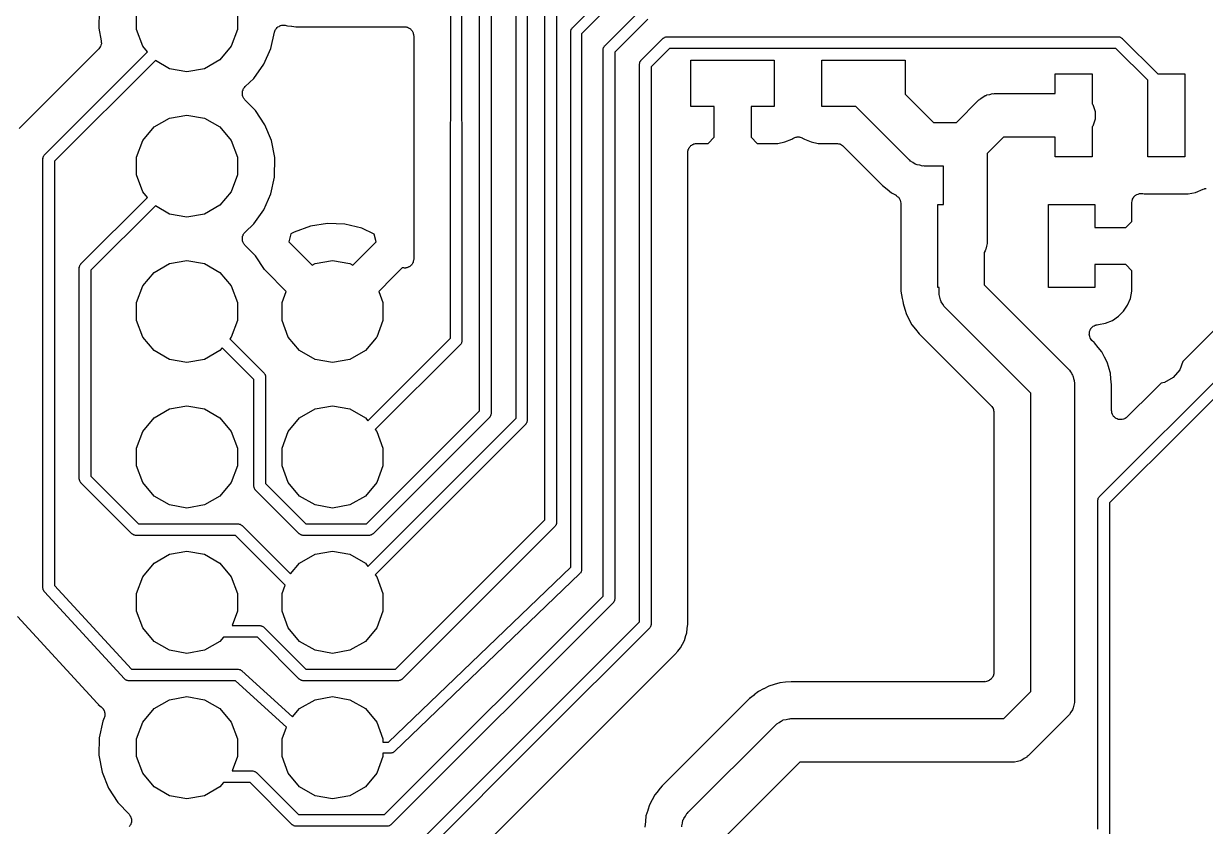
# Model space of a CAD drawing. Extents: x 164 to 228.7, y -128.7 to -69.
# Drawn here: x 179.75 to 196, y -102.08 to -91.04 of the extents above; entities that cross this region are included whole.
import ezdxf

# ---------------------------------------------------------------- set-up
doc = ezdxf.new("R2010")
doc.units = 0
doc.header["$MEASUREMENT"] = 0
doc.layers.add('BLACK', color=7, linetype='CONTINUOUS')

msp = doc.modelspace()

# ---------------------------------------------------------------- linework, layer by layer
at = {"layer": 'Black'}
for p, q in [((187.297, -91.097), (188.147, -90.247)), ((188.231, -90.375), (187.425, -91.1811)), ((185.625, -92.3723), (185.625, -90.58)), ((185.775, -90.5381), (185.775, -92.3723)), ((186.02, -96.3669), (186.02, -90.7)), ((186.18, -90.7331), (186.18, -96.4)), ((186.525, -96.4689), (186.525, -90.7)), ((186.675, -90.7311), (186.675, -96.5)), ((180.794, -90.8647), (180.79, -91.1016)), ((181.308, -91.122), (181.308, -90.878)), ((182.692, -90.878), (182.692, -91.122)), ((186.92, -97.8669), (186.92, -90.9)), ((187.08, -90.9331), (187.08, -97.9)), ((187.743, -91.3434), (188.243, -90.8434)), ((180.79, -91.1016), (180.822, -91.2756)), ((181.391, -91.3513), (181.308, -91.122)), ((182.692, -91.122), (182.609, -91.3513)), ((183.209, -91.1431), (183.214, -91.1275)), ((183.214, -91.1275), (183.218, -91.1229)), ((183.218, -91.1229), (183.22, -91.1176)), ((183.22, -91.1176), (183.231, -91.1055)), ((183.231, -91.1055), (183.241, -91.0926)), ((183.241, -91.0926), (183.246, -91.0895)), ((183.246, -91.0895), (183.25, -91.0852)), ((183.25, -91.0852), (183.265, -91.0777)), ((183.265, -91.0777), (183.278, -91.0689)), ((183.278, -91.0689), (183.284, -91.0677)), ((183.284, -91.0677), (183.289, -91.065)), ((183.289, -91.065), (183.305, -91.063)), ((183.305, -91.063), (183.321, -91.0595)), ((183.321, -91.0595), (183.327, -91.0602)), ((183.327, -91.0602), (183.333, -91.0595)), ((183.333, -91.0595), (183.349, -91.0631)), ((183.349, -91.0631), (183.365, -91.0653)), ((183.365, -91.0653), (183.382, -91.0706)), ((183.382, -91.0706), (183.438, -91.0763)), ((183.438, -91.0763), (183.438, -91.0764)), ((183.438, -91.0764), (183.439, -91.0764)), ((183.439, -91.0764), (183.498, -91.083)), ((183.498, -91.083), (183.498, -91.083)), ((183.498, -91.083), (183.498, -91.083)), ((183.498, -91.083), (183.499, -91.083)), ((183.499, -91.083), (183.5, -91.083)), ((183.5, -91.083), (184.99, -91.083)), ((184.99, -91.083), (185.001, -91.0849)), ((185.001, -91.0849), (185.012, -91.0849)), ((185.012, -91.0849), (185.022, -91.0887)), ((185.022, -91.0887), (185.033, -91.0907)), ((185.033, -91.0907), (185.043, -91.0962)), ((185.043, -91.0962), (185.053, -91.1)), ((185.053, -91.1), (185.062, -91.1072)), ((185.062, -91.1072), (185.072, -91.1127)), ((185.072, -91.1127), (185.079, -91.1212)), ((185.079, -91.1212), (185.087, -91.1284)), ((185.087, -91.1284), (185.093, -91.138)), ((187.278, -91.134), (187.28, -91.1243)), ((187.28, -91.1243), (187.281, -91.1215)), ((187.281, -91.1215), (187.282, -91.1183)), ((187.282, -91.1183), (187.288, -91.1103)), ((187.288, -91.1103), (187.293, -91.1018)), ((187.293, -91.1018), (187.295, -91.0997)), ((187.295, -91.0997), (187.297, -91.097)), ((188.333, -90.98), (187.88, -91.4331)), ((180.822, -91.2756), (180.822, -91.2926)), ((183.152, -91.3832), (183.203, -91.1582)), ((183.203, -91.1582), (183.209, -91.1431)), ((185.093, -91.138), (185.1, -91.1465)), ((185.1, -91.1465), (185.104, -91.1569)), ((185.104, -91.1569), (185.109, -91.1666)), ((185.109, -91.1666), (185.111, -91.1775)), ((185.111, -91.1775), (185.115, -91.1879)), ((185.115, -91.1879), (185.115, -91.1991)), ((185.115, -91.1991), (185.117, -91.21)), ((185.117, -91.21), (185.117, -94.2758)), ((187.275, -91.1435), (187.278, -91.134)), ((187.276, -91.1467), (187.275, -91.1435)), ((187.275, -91.15), (187.276, -91.1467)), ((187.275, -98.5181), (187.275, -91.15)), ((187.425, -91.1811), (187.425, -98.55)), ((188.243, -91.5434), (188.543, -91.2434)), ((188.543, -91.2434), (188.546, -91.2414)), ((188.546, -91.2414), (188.549, -91.2387)), ((188.549, -91.2387), (188.558, -91.2335)), ((188.558, -91.2335), (188.566, -91.2275)), ((188.566, -91.2275), (188.57, -91.2266)), ((188.57, -91.2266), (188.573, -91.2248)), ((188.573, -91.2248), (188.583, -91.223)), ((188.583, -91.223), (188.593, -91.2203)), ((188.593, -91.2203), (188.597, -91.2206)), ((188.597, -91.2206), (188.6, -91.22)), ((188.6, -91.22), (194.8, -91.22)), ((194.8, -91.22), (194.803, -91.2206)), ((194.803, -91.2206), (194.807, -91.2203)), ((194.807, -91.2203), (194.817, -91.223)), ((194.817, -91.223), (194.827, -91.2248)), ((194.827, -91.2248), (194.83, -91.2266)), ((194.83, -91.2266), (194.834, -91.2275)), ((194.834, -91.2275), (194.842, -91.2335)), ((194.842, -91.2335), (194.851, -91.2387)), ((194.851, -91.2387), (194.854, -91.2414)), ((194.854, -91.2414), (194.857, -91.2434)), ((194.857, -91.2434), (195.344, -91.7305)), ((180.787, -91.3883), (179.692, -92.4834)), ((180.043, -92.8434), (181.457, -91.4297)), ((180.797, -91.3743), (180.787, -91.3883)), ((180.808, -91.3612), (180.797, -91.3743)), ((180.81, -91.3564), (180.808, -91.3612)), ((180.813, -91.3522), (180.81, -91.3564)), ((180.817, -91.3357), (180.813, -91.3522)), ((180.823, -91.3197), (180.817, -91.3357)), ((180.822, -91.2926), (180.824, -91.3096)), ((180.824, -91.3096), (180.823, -91.3145)), ((180.823, -91.3145), (180.823, -91.3197)), ((181.457, -91.4297), (181.391, -91.3513)), ((182.609, -91.3513), (182.452, -91.5383)), ((183.055, -91.5996), (183.152, -91.3832)), ((187.72, -91.393), (187.723, -91.3829)), ((187.721, -91.3965), (187.72, -91.393)), ((187.72, -91.4), (187.721, -91.3965)), ((187.72, -98.9169), (187.72, -91.4)), ((187.723, -91.3829), (187.725, -91.3726)), ((187.725, -91.3726), (187.727, -91.3696)), ((187.727, -91.3662), (187.733, -91.3576)), ((187.727, -91.3696), (187.727, -91.3662)), ((187.733, -91.3576), (187.739, -91.3486)), ((187.739, -91.3486), (187.741, -91.3463)), ((187.741, -91.3463), (187.743, -91.3434)), ((187.88, -91.4331), (187.88, -98.95)), ((188.633, -91.38), (188.38, -91.6331)), ((194.767, -91.38), (188.633, -91.38)), ((195.206, -91.8191), (194.767, -91.38)), ((181.565, -91.548), (180.18, -92.9331)), ((181.76, -91.6603), (181.565, -91.548)), ((182.452, -91.5383), (182.24, -91.6603)), ((182.919, -91.7932), (183.055, -91.5996)), ((188.22, -91.593), (188.223, -91.5829)), ((188.221, -91.5965), (188.22, -91.593)), ((188.22, -91.6), (188.221, -91.5965)), ((188.22, -99.2669), (188.22, -91.6)), ((188.223, -91.5829), (188.225, -91.5726)), ((188.225, -91.5726), (188.227, -91.5696)), ((188.227, -91.5662), (188.233, -91.5576)), ((188.227, -91.5696), (188.227, -91.5662)), ((188.233, -91.5576), (188.239, -91.5486)), ((188.239, -91.5486), (188.241, -91.5463)), ((188.241, -91.5463), (188.243, -91.5434)), ((188.928, -92.1795), (188.928, -91.5445)), ((188.928, -91.5445), (190.071, -91.5445)), ((190.071, -91.5445), (190.071, -92.1795)), ((190.728, -92.1795), (190.728, -91.5445)), ((190.728, -91.5445), (191.871, -91.5445)), ((191.871, -91.5445), (191.871, -92.0092)), ((182, -91.7027), (181.76, -91.6603)), ((182.24, -91.6603), (182, -91.7027)), ((188.38, -91.6331), (188.38, -99.3)), ((193.936, -92.002), (193.936, -91.7305)), ((193.936, -91.7305), (194.444, -91.7305)), ((194.444, -91.7305), (194.444, -92.1451)), ((195.344, -91.7305), (195.714, -91.7305)), ((195.714, -91.7305), (195.714, -92.8735)), ((182.773, -91.9422), (182.779, -91.9344)), ((182.779, -91.9344), (182.783, -91.9255)), ((182.783, -91.9255), (182.792, -91.9167)), ((182.792, -91.9167), (182.8, -91.9067)), ((182.8, -91.9067), (182.919, -91.7932)), ((195.206, -92.8735), (195.206, -91.8191)), ((182.761, -91.9846), (182.764, -91.9752)), ((182.762, -91.997), (182.761, -91.9846)), ((182.761, -92.0093), (182.762, -91.997)), ((182.763, -92.0188), (182.761, -92.0093)), ((182.764, -92.0286), (182.763, -92.0188)), ((182.764, -91.9752), (182.765, -91.9654)), ((182.769, -92.04), (182.764, -92.0286)), ((182.765, -91.9654), (182.77, -91.9542)), ((182.772, -92.052), (182.769, -92.04)), ((182.77, -91.9542), (182.773, -91.9422)), ((182.777, -92.06), (182.772, -92.052)), ((182.781, -92.069), (182.777, -92.06)), ((182.79, -92.078), (182.781, -92.069)), ((182.797, -92.0882), (182.79, -92.078)), ((182.941, -92.2328), (182.797, -92.0882)), ((191.871, -92.0092), (192.262, -92.4)), ((192.576, -92.4), (192.886, -92.0899)), ((192.886, -92.0899), (192.897, -92.0823)), ((192.897, -92.0823), (192.905, -92.0722)), ((192.905, -92.0722), (192.939, -92.0526)), ((192.939, -92.0526), (192.971, -92.0301)), ((192.971, -92.0301), (192.984, -92.0267)), ((192.984, -92.0267), (192.995, -92.0201)), ((192.995, -92.0201), (193.034, -92.0133)), ((193.034, -92.0133), (193.072, -92.0031)), ((193.072, -92.0031), (193.085, -92.0043)), ((193.085, -92.0043), (193.098, -92.002)), ((193.098, -92.002), (193.936, -92.002)), ((183.072, -92.4301), (182.941, -92.2328)), ((189.246, -92.1795), (188.928, -92.1795)), ((189.246, -92.6031), (189.246, -92.1795)), ((190.071, -92.1795), (189.754, -92.1795)), ((189.754, -92.1795), (189.754, -92.6031)), ((191.193, -92.1795), (190.728, -92.1795)), ((191.926, -92.9121), (191.193, -92.1795)), ((194.444, -92.1451), (194.45, -92.152)), ((194.45, -92.152), (194.485, -92.2499)), ((194.485, -92.2499), (194.485, -92.3541)), ((181.548, -92.4617), (181.76, -92.3397)), ((181.76, -92.3397), (182, -92.2973)), ((182, -92.2973), (182.24, -92.3397)), ((182.24, -92.3397), (182.452, -92.4617)), ((185.62, -92.4), (185.625, -92.3726)), ((185.62, -95.3669), (185.62, -92.4)), ((185.625, -92.3726), (185.625, -92.3723)), ((185.775, -92.3723), (185.775, -92.3726)), ((185.775, -92.3726), (185.78, -92.4)), ((185.78, -92.4), (185.78, -95.4)), ((192.262, -92.4), (192.576, -92.4)), ((194.485, -92.3541), (194.45, -92.452)), ((181.391, -92.6487), (181.548, -92.4617)), ((182.452, -92.4617), (182.609, -92.6487)), ((183.162, -92.6492), (183.072, -92.4301)), ((194.45, -92.452), (194.444, -92.4589)), ((194.444, -92.4589), (194.444, -92.8735)), ((181.308, -92.878), (181.391, -92.6487)), ((182.609, -92.6487), (182.692, -92.878)), ((183.208, -92.8807), (183.162, -92.6492)), ((188.896, -92.7614), (188.9, -92.751)), ((188.9, -92.751), (188.907, -92.7425)), ((188.907, -92.7425), (188.913, -92.7329)), ((188.913, -92.7329), (188.921, -92.7257)), ((188.921, -92.7257), (188.928, -92.7172)), ((188.928, -92.7172), (188.938, -92.7117)), ((188.938, -92.7117), (188.946, -92.7045)), ((188.946, -92.7045), (188.957, -92.7007)), ((188.957, -92.7007), (188.967, -92.6952)), ((188.967, -92.6952), (188.978, -92.6932)), ((188.978, -92.6932), (188.988, -92.6894)), ((188.988, -92.6894), (188.999, -92.6894)), ((188.999, -92.6894), (189.01, -92.6875)), ((189.01, -92.6875), (189.162, -92.6875)), ((189.162, -92.6875), (189.246, -92.6031)), ((189.754, -92.6031), (189.838, -92.6875)), ((189.838, -92.6875), (190.122, -92.6875)), ((190.122, -92.6875), (190.22, -92.668)), ((190.22, -92.668), (190.312, -92.6297)), ((190.312, -92.6297), (190.329, -92.6181)), ((190.329, -92.6181), (190.337, -92.6147)), ((190.337, -92.6147), (190.344, -92.6098)), ((190.344, -92.6098), (190.357, -92.6059)), ((190.357, -92.6059), (190.37, -92.6003)), ((190.37, -92.6003), (190.378, -92.5998)), ((190.378, -92.5998), (190.386, -92.5975)), ((190.386, -92.5975), (190.4, -92.5984)), ((190.4, -92.5984), (190.414, -92.5975)), ((190.414, -92.5975), (190.422, -92.5998)), ((190.422, -92.5998), (190.43, -92.6004)), ((190.43, -92.6004), (190.443, -92.6059)), ((190.443, -92.6059), (190.456, -92.6098)), ((190.456, -92.6098), (190.463, -92.6147)), ((190.463, -92.6147), (190.471, -92.6181)), ((190.471, -92.6181), (190.488, -92.6297)), ((190.488, -92.6297), (190.58, -92.668)), ((190.58, -92.668), (190.678, -92.6875)), ((190.678, -92.6875), (190.93, -92.6875)), ((190.93, -92.6875), (190.936, -92.6885)), ((190.936, -92.6885), (190.941, -92.688)), ((190.941, -92.688), (190.957, -92.6923)), ((190.957, -92.6923), (190.974, -92.6952)), ((190.974, -92.6952), (190.978, -92.698)), ((190.978, -92.698), (190.984, -92.6994)), ((190.984, -92.6994), (190.997, -92.7089)), ((190.997, -92.7089), (191.012, -92.7172)), ((191.012, -92.7172), (191.015, -92.7215)), ((191.015, -92.7215), (191.02, -92.7247)), ((191.02, -92.7247), (191.562, -93.2669)), ((193.222, -92.602), (193, -92.8243)), ((193.936, -92.602), (193.222, -92.602)), ((193.936, -92.8735), (193.936, -92.602)), ((180.02, -92.893), (180.023, -92.8829)), ((180.021, -92.8965), (180.02, -92.893)), ((180.02, -92.9), (180.021, -92.8965)), ((180.02, -98.8), (180.02, -92.9)), ((180.023, -92.8829), (180.025, -92.8726)), ((180.025, -92.8726), (180.027, -92.8696)), ((180.027, -92.8662), (180.033, -92.8576)), ((180.027, -92.8696), (180.027, -92.8662)), ((180.033, -92.8576), (180.039, -92.8486)), ((180.039, -92.8486), (180.041, -92.8463)), ((180.041, -92.8463), (180.043, -92.8434)), ((181.308, -93.122), (181.308, -92.878)), ((182.692, -92.878), (182.692, -93.122)), ((183.204, -93.153), (183.208, -92.8807)), ((188.883, -92.8145), (188.885, -92.8036)), ((188.883, -99.2995), (188.883, -92.8145)), ((188.885, -92.7924), (188.889, -92.782)), ((188.885, -92.8036), (188.885, -92.7924)), ((188.889, -92.782), (188.891, -92.7711)), ((188.891, -92.7711), (188.896, -92.7614)), ((191.937, -92.9197), (191.926, -92.9121)), ((193, -92.8243), (193, -94.038)), ((194.444, -92.8735), (193.936, -92.8735)), ((195.714, -92.8735), (195.206, -92.8735)), ((180.18, -92.9331), (180.18, -98.7689)), ((191.945, -92.9298), (191.937, -92.9197)), ((191.979, -92.9494), (191.945, -92.9298)), ((192.011, -92.9719), (191.979, -92.9494)), ((192.024, -92.9753), (192.011, -92.9719)), ((192.035, -92.9819), (192.024, -92.9753)), ((192.074, -92.9887), (192.035, -92.9819)), ((192.112, -92.9989), (192.074, -92.9887)), ((192.125, -92.9977), (192.112, -92.9989)), ((192.138, -93), (192.125, -92.9977)), ((192.4, -93), (192.138, -93)), ((192.4, -93.5285), (192.4, -93)), ((181.391, -93.3513), (181.308, -93.122)), ((182.692, -93.122), (182.609, -93.3513)), ((183.152, -93.3832), (183.204, -93.153)), ((181.457, -93.4297), (181.391, -93.3513)), ((182.609, -93.3513), (182.452, -93.5383)), ((183.055, -93.5996), (183.152, -93.3832)), ((191.562, -93.2669), (191.624, -93.3178)), ((191.624, -93.3178), (191.625, -93.3183)), ((191.625, -93.3183), (191.625, -93.3187)), ((191.625, -93.3187), (191.685, -93.3689)), ((191.685, -93.3689), (191.746, -93.4013)), ((191.746, -93.4013), (191.747, -93.4026)), ((191.747, -93.4026), (191.749, -93.4033)), ((195.035, -93.4061), (195.051, -93.3928)), ((195.051, -93.3928), (195.052, -93.3923)), ((195.052, -93.3923), (195.053, -93.3914)), ((195.053, -93.3914), (195.073, -93.3847)), ((195.073, -93.3847), (195.092, -93.3777)), ((195.092, -93.3777), (195.094, -93.3777)), ((195.094, -93.3777), (195.095, -93.3772)), ((195.095, -93.3772), (195.116, -93.3777)), ((195.116, -93.3777), (195.137, -93.3777)), ((195.137, -93.3777), (195.138, -93.3781)), ((195.138, -93.3781), (195.139, -93.3782)), ((195.139, -93.3782), (195.156, -93.3815)), ((195.156, -93.3815), (195.764, -93.3815)), ((195.764, -93.3815), (195.862, -93.362)), ((195.862, -93.362), (195.966, -93.3189)), ((195.966, -93.3189), (195.97, -93.3181)), ((195.97, -93.3181), (195.986, -93.3103)), ((195.986, -93.3103), (195.988, -93.3101)), ((195.988, -93.3101), (195.99, -93.3092)), ((195.99, -93.3092), (196.01, -93.3079)), ((180.543, -94.3434), (181.457, -93.4297)), ((181.565, -93.548), (180.68, -94.4331)), ((181.76, -93.6603), (181.565, -93.548)), ((182.452, -93.5383), (182.24, -93.6603)), ((191.749, -93.4033), (191.764, -93.4162)), ((191.764, -93.4162), (191.78, -93.4286)), ((191.78, -93.4286), (191.781, -93.4303)), ((191.781, -93.4303), (191.783, -93.4316)), ((191.783, -93.4316), (191.793, -93.449)), ((191.793, -93.449), (191.803, -93.4661)), ((191.803, -93.4661), (191.804, -93.468)), ((191.804, -93.468), (191.805, -93.4698)), ((191.805, -93.4698), (191.808, -93.4896)), ((191.808, -93.4896), (191.812, -93.5092)), ((191.812, -93.5092), (191.812, -93.5112)), ((191.812, -93.5112), (191.812, -93.5132)), ((191.812, -93.5132), (191.812, -94.7215)), ((192.32, -94.6715), (192.32, -93.5285)), ((192.32, -93.5285), (192.4, -93.5285)), ((193.844, -94.6715), (193.844, -93.5285)), ((193.844, -93.5285), (194.48, -93.5285)), ((194.48, -93.5285), (194.48, -93.846)), ((194.987, -93.5027), (194.988, -93.5014)), ((194.987, -93.7616), (194.987, -93.5027)), ((194.988, -93.5), (194.992, -93.4797)), ((194.988, -93.5014), (194.988, -93.5)), ((194.992, -93.4797), (194.995, -93.4593)), ((194.995, -93.4593), (194.996, -93.4581)), ((194.996, -93.4567), (195.007, -93.439)), ((194.996, -93.4581), (194.996, -93.4567)), ((195.007, -93.439), (195.017, -93.4211)), ((195.017, -93.4211), (195.018, -93.4202)), ((195.018, -93.4202), (195.019, -93.419)), ((195.019, -93.419), (195.035, -93.4061)), ((182, -93.7027), (181.76, -93.6603)), ((182.24, -93.6603), (182, -93.7027)), ((182.919, -93.7932), (183.055, -93.5996)), ((182.8, -93.9067), (182.919, -93.7932)), ((183.697, -93.8245), (183.471, -93.9073)), ((183.933, -93.788), (183.697, -93.8245)), ((184.17, -93.7982), (183.933, -93.788)), ((184.402, -93.8545), (184.17, -93.7982)), ((184.574, -93.9347), (184.402, -93.8545)), ((194.48, -93.846), (194.903, -93.846)), ((194.903, -93.846), (194.987, -93.7616)), ((182.761, -93.9846), (182.764, -93.9752)), ((182.762, -93.997), (182.761, -93.9846)), ((182.761, -94.0093), (182.762, -93.997)), ((182.763, -94.0188), (182.761, -94.0093)), ((182.764, -94.0286), (182.763, -94.0188)), ((182.764, -93.9752), (182.765, -93.9654)), ((182.769, -94.04), (182.764, -94.0286)), ((182.765, -93.9654), (182.77, -93.9542)), ((182.772, -94.052), (182.769, -94.04)), ((182.77, -93.9542), (182.773, -93.9422)), ((182.777, -94.06), (182.772, -94.052)), ((182.773, -93.9422), (182.779, -93.9344)), ((182.779, -93.9344), (182.783, -93.9255)), ((182.783, -93.9255), (182.792, -93.9167)), ((182.792, -93.9167), (182.8, -93.9067)), ((183.427, -93.9306), (183.399, -94.04)), ((183.399, -94.04), (183.721, -94.3619)), ((183.471, -93.9073), (183.427, -93.9306)), ((184.279, -94.3619), (184.601, -94.04)), ((184.601, -94.04), (184.574, -93.9347)), ((193, -94.038), (192.998, -94.051)), ((192.998, -94.051), (192.999, -94.0641)), ((182.781, -94.069), (182.777, -94.06)), ((182.79, -94.078), (182.781, -94.069)), ((182.797, -94.0882), (182.79, -94.078)), ((182.941, -94.2328), (182.797, -94.0882)), ((192.972, -94.1648), (192.956, -94.1882)), ((192.956, -94.1882), (192.956, -94.6312)), ((192.975, -94.152), (192.972, -94.1648)), ((192.982, -94.1406), (192.975, -94.152)), ((192.989, -94.102), (192.982, -94.1406)), ((192.999, -94.0641), (192.989, -94.102)), ((180.523, -94.3829), (180.525, -94.3726)), ((180.525, -94.3726), (180.527, -94.3696)), ((180.527, -94.3662), (180.533, -94.3576)), ((180.527, -94.3696), (180.527, -94.3662)), ((180.533, -94.3576), (180.539, -94.3486)), ((180.539, -94.3486), (180.541, -94.3463)), ((180.541, -94.3463), (180.543, -94.3434)), ((181.548, -94.4617), (181.76, -94.3397)), ((181.76, -94.3397), (182, -94.2973)), ((182, -94.2973), (182.24, -94.3397)), ((182.24, -94.3397), (182.452, -94.4617)), ((183.066, -94.4221), (182.941, -94.2328)), ((183.721, -94.3619), (183.76, -94.3397)), ((183.76, -94.3397), (184, -94.2973)), ((184, -94.2973), (184.24, -94.3397)), ((184.24, -94.3397), (184.279, -94.3619)), ((185.072, -94.3731), (185.062, -94.3787)), ((185.076, -94.3682), (185.072, -94.3731)), ((185.081, -94.3645), (185.076, -94.3682)), ((185.084, -94.3605), (185.081, -94.3645)), ((185.087, -94.3575), (185.084, -94.3605)), ((185.093, -94.3478), (185.087, -94.3575)), ((185.1, -94.3393), (185.093, -94.3478)), ((185.102, -94.3333), (185.1, -94.3393)), ((185.106, -94.328), (185.102, -94.3333)), ((185.107, -94.3234), (185.106, -94.328)), ((185.109, -94.3193), (185.107, -94.3234)), ((185.111, -94.3083), (185.109, -94.3193)), ((185.115, -94.2979), (185.111, -94.3083)), ((185.117, -94.2853), (185.115, -94.2915)), ((185.115, -94.2915), (185.115, -94.2979)), ((185.117, -94.2758), (185.116, -94.2805)), ((185.116, -94.2805), (185.117, -94.2853)), ((194.903, -94.354), (194.48, -94.354)), ((194.48, -94.354), (194.48, -94.6715)), ((194.987, -94.4384), (194.903, -94.354)), ((180.52, -94.393), (180.523, -94.3829)), ((180.521, -94.3965), (180.52, -94.393)), ((180.52, -94.4), (180.521, -94.3965)), ((180.52, -97.3), (180.52, -94.4)), ((180.68, -94.4331), (180.68, -97.2669)), ((181.391, -94.6487), (181.548, -94.4617)), ((182.452, -94.4617), (182.609, -94.6487)), ((183.075, -94.4312), (183.066, -94.4221)), ((183.082, -94.4416), (183.075, -94.4312)), ((183.364, -94.7235), (183.082, -94.4416)), ((184.831, -94.5277), (184.636, -94.7235)), ((184.96, -94.399), (184.831, -94.5277)), ((184.831, -94.5277), (184.831, -94.5277)), ((184.831, -94.5277), (184.831, -94.5277)), ((184.963, -94.3993), (184.96, -94.399)), ((184.968, -94.4009), (184.963, -94.3993)), ((184.979, -94.4009), (184.968, -94.4009)), ((184.99, -94.4028), (184.979, -94.4009)), ((184.996, -94.4017), (184.99, -94.4028)), ((185.003, -94.4022), (184.996, -94.4017)), ((185.007, -94.4009), (185.003, -94.4022)), ((185.012, -94.4009), (185.007, -94.4009)), ((185.022, -94.3971), (185.012, -94.4009)), ((185.033, -94.3952), (185.022, -94.3971)), ((185.039, -94.392), (185.033, -94.3952)), ((185.045, -94.3902), (185.039, -94.392)), ((185.049, -94.3874), (185.045, -94.3902)), ((185.053, -94.3858), (185.049, -94.3874)), ((185.062, -94.3787), (185.053, -94.3858)), ((194.987, -94.7215), (194.987, -94.4384)), ((196.836, -94.5398), (195.689, -95.686)), ((181.308, -94.878), (181.391, -94.6487)), ((182.609, -94.6487), (182.692, -94.878)), ((192.338, -94.6715), (192.32, -94.6715)), ((192.338, -94.738), (192.338, -94.6715)), ((192.956, -94.6312), (194.112, -95.7879)), ((194.48, -94.6715), (193.844, -94.6715)), ((183.308, -94.878), (183.364, -94.7235)), ((184.636, -94.7235), (184.692, -94.878)), ((191.812, -94.7215), (191.832, -94.8197)), ((191.832, -94.8197), (191.833, -94.8216)), ((191.833, -94.8216), (191.837, -94.8404)), ((191.837, -94.8404), (191.842, -94.8591)), ((191.842, -94.8591), (191.845, -94.8908)), ((192.34, -94.751), (192.338, -94.738)), ((192.339, -94.7641), (192.34, -94.751)), ((192.349, -94.802), (192.339, -94.7641)), ((192.356, -94.8406), (192.349, -94.802)), ((192.363, -94.852), (192.356, -94.8406)), ((192.366, -94.8648), (192.363, -94.852)), ((192.389, -94.8969), (192.366, -94.8648)), ((194.543, -97.5434), (197.343, -94.7434)), ((194.93, -94.9121), (194.968, -94.8197)), ((194.968, -94.8197), (194.987, -94.7215)), ((181.308, -95.122), (181.308, -94.878)), ((182.692, -94.878), (182.692, -95.122)), ((183.308, -95.122), (183.308, -94.878)), ((184.692, -94.878), (184.692, -95.122)), ((191.845, -94.8908), (191.867, -94.9656)), ((191.867, -94.9656), (191.867, -94.9663)), ((191.867, -94.9663), (191.868, -94.9669)), ((191.868, -94.9669), (191.89, -95.0419)), ((192.408, -94.9308), (192.389, -94.8969)), ((192.418, -94.9393), (192.408, -94.9308)), ((192.426, -94.9501), (192.418, -94.9393)), ((193.6, -96.1243), (192.426, -94.9501)), ((194.803, -95.0661), (194.874, -94.9953)), ((194.874, -94.9953), (194.93, -94.9121)), ((197.433, -94.8798), (195.757, -96.5566)), ((181.391, -95.3513), (181.308, -95.122)), ((182.692, -95.122), (182.609, -95.3513)), ((183.391, -95.3513), (183.308, -95.122)), ((184.692, -95.122), (184.609, -95.3513)), ((191.89, -95.0419), (191.926, -95.1109)), ((191.926, -95.1109), (191.926, -95.1115)), ((191.926, -95.1115), (191.927, -95.1121)), ((191.927, -95.1121), (191.963, -95.1815)), ((191.963, -95.1815), (192.012, -95.2421)), ((194.471, -95.1955), (194.485, -95.1872)), ((194.485, -95.1872), (194.491, -95.1862)), ((194.491, -95.1862), (194.496, -95.1838)), ((194.496, -95.1838), (194.512, -95.1824)), ((194.512, -95.1824), (194.529, -95.1795)), ((194.529, -95.1795), (194.53, -95.1795)), ((194.53, -95.1795), (194.628, -95.16)), ((194.628, -95.16), (194.72, -95.1217)), ((194.72, -95.1217), (194.803, -95.0661)), ((181.548, -95.5383), (181.391, -95.3513)), ((182.609, -95.3513), (182.588, -95.3753)), ((183.548, -95.5383), (183.391, -95.3513)), ((184.609, -95.3513), (184.601, -95.3606)), ((192.012, -95.2421), (192.013, -95.2426)), ((192.013, -95.2426), (192.013, -95.2431)), ((192.013, -95.2431), (192.063, -95.3054)), ((192.063, -95.3054), (192.065, -95.3075)), ((192.065, -95.3075), (192.065, -95.3077)), ((192.065, -95.3077), (192.065, -95.3078)), ((192.065, -95.3078), (192.067, -95.3096)), ((192.067, -95.3096), (193.055, -96.2975)), ((194.402, -95.3176), (194.404, -95.301)), ((194.404, -95.323), (194.402, -95.3176)), ((194.404, -95.2844), (194.406, -95.2792)), ((194.404, -95.301), (194.404, -95.2844)), ((194.404, -95.3286), (194.404, -95.323)), ((194.409, -95.3441), (194.404, -95.3286)), ((194.406, -95.2736), (194.413, -95.2586)), ((194.406, -95.2792), (194.406, -95.2736)), ((194.414, -95.3602), (194.409, -95.3441)), ((194.413, -95.2586), (194.419, -95.243)), ((194.419, -95.243), (194.422, -95.2387)), ((194.422, -95.2387), (194.425, -95.2337)), ((194.425, -95.2337), (194.436, -95.2219)), ((194.436, -95.2219), (194.447, -95.2092)), ((194.447, -95.2092), (194.452, -95.2064)), ((194.452, -95.2064), (194.456, -95.2025)), ((194.456, -95.2025), (194.471, -95.1955)), ((182.485, -95.4983), (182.452, -95.5383)), ((182.92, -95.9331), (182.485, -95.4983)), ((182.588, -95.3753), (183.057, -95.8434)), ((184.601, -95.3606), (184.452, -95.5383)), ((184.485, -96.5017), (185.62, -95.3669)), ((185.757, -95.4566), (184.588, -96.6247)), ((185.759, -95.4537), (185.757, -95.4566)), ((185.761, -95.4514), (185.759, -95.4537)), ((185.767, -95.4424), (185.761, -95.4514)), ((185.773, -95.4338), (185.767, -95.4424)), ((185.775, -95.4274), (185.773, -95.4304)), ((185.773, -95.4304), (185.773, -95.4338)), ((185.777, -95.4171), (185.775, -95.4274)), ((185.78, -95.407), (185.777, -95.4171)), ((185.78, -95.4), (185.779, -95.4035)), ((185.779, -95.4035), (185.78, -95.407)), ((194.417, -95.3647), (194.414, -95.3602)), ((194.419, -95.37), (194.417, -95.3647)), ((194.429, -95.3827), (194.419, -95.37)), ((194.439, -95.3963), (194.429, -95.3827)), ((194.471, -95.4283), (194.439, -95.3963)), ((194.473, -95.4302), (194.471, -95.4283)), ((194.473, -95.4303), (194.473, -95.4302)), ((194.473, -95.4305), (194.473, -95.4303)), ((194.475, -95.4326), (194.473, -95.4305)), ((194.525, -95.4949), (194.475, -95.4326)), ((194.525, -95.4953), (194.525, -95.4949)), ((194.526, -95.4959), (194.525, -95.4953)), ((194.575, -95.5565), (194.526, -95.4959)), ((181.76, -95.6603), (181.548, -95.5383)), ((182, -95.7027), (181.76, -95.6603)), ((182.24, -95.6603), (182, -95.7027)), ((182.452, -95.5383), (182.24, -95.6603)), ((183.76, -95.6603), (183.548, -95.5383)), ((184, -95.7027), (183.76, -95.6603)), ((184.24, -95.6603), (184, -95.7027)), ((184.452, -95.5383), (184.24, -95.6603)), ((194.611, -95.6259), (194.575, -95.5565)), ((194.612, -95.6264), (194.611, -95.6259)), ((194.612, -95.6271), (194.612, -95.6264)), ((194.648, -95.6961), (194.612, -95.6271)), ((194.112, -95.7879), (194.12, -95.7987)), ((194.12, -95.7987), (194.13, -95.8072)), ((194.13, -95.8072), (194.143, -95.8299)), ((194.143, -95.8299), (194.16, -95.85)), ((194.67, -95.7712), (194.648, -95.6961)), ((194.671, -95.7718), (194.67, -95.7712)), ((194.671, -95.7724), (194.671, -95.7718)), ((194.693, -95.8472), (194.671, -95.7724)), ((195.648, -95.8008), (195.558, -95.9076)), ((195.689, -95.686), (195.648, -95.8008)), ((182.92, -97.4), (182.92, -95.9331)), ((183.057, -95.8434), (183.059, -95.8463)), ((183.059, -95.8463), (183.061, -95.8486)), ((183.061, -95.8486), (183.067, -95.8576)), ((183.067, -95.8576), (183.073, -95.8662)), ((183.073, -95.8662), (183.073, -95.8696)), ((183.073, -95.8696), (183.075, -95.8726)), ((183.075, -95.8726), (183.077, -95.8829)), ((183.077, -95.8829), (183.08, -95.893)), ((183.08, -95.893), (183.079, -95.8965)), ((183.079, -95.8965), (183.08, -95.9)), ((183.08, -95.9), (183.08, -97.3669)), ((194.16, -95.85), (194.164, -95.8624)), ((194.164, -95.8624), (194.172, -95.8732)), ((194.172, -95.8732), (194.175, -95.886)), ((194.175, -95.886), (194.182, -95.8974)), ((194.182, -95.8974), (194.186, -95.9232)), ((194.186, -95.9232), (194.195, -95.9479)), ((194.195, -95.9479), (194.195, -95.9611)), ((194.195, -95.9611), (194.199, -95.9739)), ((194.199, -95.9739), (194.198, -95.987)), ((194.198, -95.987), (194.2, -96)), ((194.2, -96), (194.2, -100.35)), ((194.7, -95.9251), (194.693, -95.8472)), ((194.7, -95.9258), (194.7, -95.9251)), ((194.7, -95.9265), (194.7, -95.9258)), ((194.708, -96.0062), (194.7, -95.9265)), ((195.39, -95.9857), (195.288, -96.0878)), ((195.437, -95.9773), (195.39, -95.9857)), ((195.558, -95.9076), (195.437, -95.9773)), ((193.6, -100.226), (193.6, -96.1243)), ((194.708, -96.3609), (194.708, -96.0062)), ((195.288, -96.0878), (194.925, -96.4507)), ((195.288, -96.0878), (195.288, -96.0878)), ((195.288, -96.0878), (195.288, -96.0878)), ((181.76, -96.3397), (182, -96.2973)), ((182, -96.2973), (182.24, -96.3397)), ((183.76, -96.3397), (184, -96.2973)), ((184, -96.2973), (184.24, -96.3397)), ((193.055, -96.2975), (193.058, -96.3021)), ((193.058, -96.3021), (193.062, -96.3057)), ((193.062, -96.3057), (193.071, -96.32)), ((193.071, -96.32), (193.08, -96.3336)), ((181.391, -96.6487), (181.548, -96.4617)), ((181.548, -96.4617), (181.76, -96.3397)), ((182.24, -96.3397), (182.452, -96.4617)), ((182.452, -96.4617), (182.609, -96.6487)), ((183.391, -96.6487), (183.548, -96.4617)), ((183.548, -96.4617), (183.76, -96.3397)), ((184.24, -96.3397), (184.452, -96.4617)), ((184.452, -96.4617), (184.485, -96.5017)), ((184.467, -97.92), (186.02, -96.3669)), ((184.488, -98.5055), (186.525, -96.4689)), ((186.157, -96.4566), (184.557, -98.0566)), ((186.159, -96.4537), (186.157, -96.4566)), ((186.161, -96.4514), (186.159, -96.4537)), ((186.167, -96.4424), (186.161, -96.4514)), ((186.173, -96.4338), (186.167, -96.4424)), ((186.175, -96.4274), (186.173, -96.4304)), ((186.173, -96.4304), (186.173, -96.4338)), ((186.177, -96.4171), (186.175, -96.4274)), ((186.18, -96.407), (186.177, -96.4171)), ((186.18, -96.4), (186.179, -96.4035)), ((186.179, -96.4035), (186.18, -96.407)), ((193.08, -96.3336), (193.082, -96.339)), ((193.082, -96.339), (193.084, -96.3439)), ((193.084, -96.3439), (193.087, -96.3602)), ((193.087, -96.3602), (193.092, -96.3762)), ((193.092, -96.3762), (193.091, -96.3818)), ((193.091, -96.3818), (193.092, -96.3873)), ((193.092, -96.3873), (193.092, -99.9627)), ((194.711, -96.3773), (194.708, -96.3609)), ((194.712, -96.3938), (194.711, -96.3773)), ((194.715, -96.3988), (194.712, -96.3938)), ((194.716, -96.4043), (194.715, -96.3988)), ((194.724, -96.4187), (194.716, -96.4043)), ((194.731, -96.4338), (194.724, -96.4187)), ((194.735, -96.4377), (194.731, -96.4338)), ((194.738, -96.4425), (194.735, -96.4377)), ((194.75, -96.4532), (194.738, -96.4425)), ((194.762, -96.4649), (194.75, -96.4532)), ((194.767, -96.4673), (194.762, -96.4649)), ((194.772, -96.4709), (194.767, -96.4673)), ((194.787, -96.4766), (194.772, -96.4709)), ((194.802, -96.4836), (194.787, -96.4766)), ((194.808, -96.4841), (194.802, -96.4836)), ((194.813, -96.486), (194.808, -96.4841)), ((194.83, -96.486), (194.813, -96.486)), ((194.846, -96.4874), (194.83, -96.486)), ((194.851, -96.486), (194.846, -96.4874)), ((194.857, -96.486), (194.851, -96.486)), ((194.873, -96.4803), (194.857, -96.486)), ((194.889, -96.476), (194.873, -96.4803)), ((194.893, -96.4728), (194.889, -96.476)), ((194.898, -96.4709), (194.893, -96.4728)), ((194.911, -96.4602), (194.898, -96.4709)), ((194.925, -96.4507), (194.911, -96.4602)), ((181.308, -96.878), (181.391, -96.6487)), ((182.609, -96.6487), (182.692, -96.878)), ((183.308, -96.878), (183.391, -96.6487)), ((186.653, -96.553), (184.585, -98.6209)), ((184.588, -96.6247), (184.609, -96.6487)), ((184.609, -96.6487), (184.692, -96.878)), ((186.655, -96.5503), (186.653, -96.553)), ((186.657, -96.5482), (186.655, -96.5503)), ((186.662, -96.5397), (186.657, -96.5482)), ((186.668, -96.5317), (186.662, -96.5397)), ((186.669, -96.5285), (186.668, -96.5317)), ((186.67, -96.5257), (186.669, -96.5285)), ((186.672, -96.516), (186.67, -96.5257)), ((186.675, -96.5065), (186.672, -96.516)), ((186.675, -96.5), (186.674, -96.5033)), ((186.674, -96.5033), (186.675, -96.5065)), ((195.757, -96.5566), (194.68, -97.6331)), ((195.757, -96.5566), (195.757, -96.5566)), ((195.757, -96.5566), (195.757, -96.5566)), ((181.308, -97.122), (181.308, -96.878)), ((182.692, -96.878), (182.692, -97.122)), ((183.308, -97.122), (183.308, -96.878)), ((184.692, -96.878), (184.692, -97.122)), ((181.391, -97.3513), (181.308, -97.122)), ((182.692, -97.122), (182.609, -97.3513)), ((183.391, -97.3513), (183.308, -97.122)), ((184.692, -97.122), (184.609, -97.3513)), ((180.521, -97.3035), (180.52, -97.3)), ((180.68, -97.2669), (181.333, -97.92)), ((180.52, -97.307), (180.521, -97.3035)), ((180.523, -97.3171), (180.52, -97.307)), ((180.525, -97.3274), (180.523, -97.3171)), ((180.527, -97.3304), (180.525, -97.3274)), ((180.527, -97.3338), (180.527, -97.3304)), ((180.533, -97.3424), (180.527, -97.3338)), ((180.539, -97.3514), (180.533, -97.3424)), ((180.541, -97.3537), (180.539, -97.3514)), ((180.543, -97.3566), (180.541, -97.3537)), ((181.243, -98.0566), (180.543, -97.3566)), ((181.548, -97.5383), (181.391, -97.3513)), ((182.609, -97.3513), (182.452, -97.5383)), ((182.921, -97.4035), (182.92, -97.4)), ((182.92, -97.407), (182.921, -97.4035)), ((182.923, -97.4171), (182.92, -97.407)), ((182.925, -97.4274), (182.923, -97.4171)), ((182.927, -97.4304), (182.925, -97.4274)), ((182.927, -97.4338), (182.927, -97.4304)), ((182.933, -97.4424), (182.927, -97.4338)), ((182.939, -97.4514), (182.933, -97.4424)), ((182.941, -97.4537), (182.939, -97.4514)), ((182.943, -97.4566), (182.941, -97.4537)), ((183.543, -98.0566), (182.943, -97.4566)), ((183.08, -97.3669), (183.633, -97.92)), ((183.548, -97.5383), (183.391, -97.3513)), ((184.609, -97.3513), (184.452, -97.5383)), ((181.76, -97.6603), (181.548, -97.5383)), ((182.452, -97.5383), (182.24, -97.6603)), ((183.76, -97.6603), (183.548, -97.5383)), ((184.452, -97.5383), (184.24, -97.6603)), ((194.52, -97.593), (194.523, -97.5829)), ((194.521, -97.5965), (194.52, -97.593)), ((194.52, -97.6), (194.521, -97.5965)), ((194.52, -102.12), (194.52, -97.6)), ((194.523, -97.5829), (194.525, -97.5726)), ((194.525, -97.5726), (194.527, -97.5696)), ((194.527, -97.5662), (194.533, -97.5576)), ((194.527, -97.5696), (194.527, -97.5662)), ((194.533, -97.5576), (194.539, -97.5486)), ((194.539, -97.5486), (194.541, -97.5463)), ((194.541, -97.5463), (194.543, -97.5434)), ((182, -97.7027), (181.76, -97.6603)), ((182.24, -97.6603), (182, -97.7027)), ((184, -97.7027), (183.76, -97.6603)), ((184.24, -97.6603), (184, -97.7027)), ((194.68, -97.6331), (194.68, -102.2)), ((181.333, -97.92), (182.7, -97.92)), ((182.7, -97.92), (182.703, -97.9206)), ((182.703, -97.9206), (182.707, -97.9203)), ((182.707, -97.9203), (182.717, -97.923)), ((182.717, -97.923), (182.727, -97.9248)), ((182.727, -97.9248), (182.73, -97.9266)), ((182.73, -97.9266), (182.734, -97.9275)), ((182.734, -97.9275), (182.742, -97.9335)), ((182.742, -97.9335), (182.751, -97.9387)), ((182.751, -97.9387), (182.754, -97.9414)), ((182.754, -97.9414), (182.757, -97.9434)), ((182.757, -97.9434), (183.424, -98.6104)), ((183.633, -97.92), (184.467, -97.92)), ((184.867, -99.92), (186.92, -97.8669)), ((187.067, -97.9424), (187.061, -97.9514)), ((187.073, -97.9338), (187.067, -97.9424)), ((187.075, -97.9274), (187.073, -97.9304)), ((187.073, -97.9304), (187.073, -97.9338)), ((187.077, -97.9171), (187.075, -97.9274)), ((187.08, -97.907), (187.077, -97.9171)), ((187.08, -97.9), (187.079, -97.9035)), ((187.079, -97.9035), (187.08, -97.907)), ((181.246, -98.0586), (181.243, -98.0566)), ((181.249, -98.0613), (181.246, -98.0586)), ((181.258, -98.0665), (181.249, -98.0613)), ((181.266, -98.0725), (181.258, -98.0665)), ((181.27, -98.0734), (181.266, -98.0725)), ((181.273, -98.0752), (181.27, -98.0734)), ((181.283, -98.077), (181.273, -98.0752)), ((181.293, -98.0797), (181.283, -98.077)), ((181.297, -98.0794), (181.293, -98.0797)), ((181.3, -98.08), (181.297, -98.0794)), ((182.667, -98.08), (181.3, -98.08)), ((183.35, -98.763), (182.667, -98.08)), ((183.546, -98.0586), (183.543, -98.0566)), ((183.549, -98.0613), (183.546, -98.0586)), ((183.558, -98.0665), (183.549, -98.0613)), ((183.566, -98.0725), (183.558, -98.0665)), ((183.57, -98.0734), (183.566, -98.0725)), ((183.573, -98.0752), (183.57, -98.0734)), ((183.583, -98.077), (183.573, -98.0752)), ((183.593, -98.0797), (183.583, -98.077)), ((183.597, -98.0794), (183.593, -98.0797)), ((183.6, -98.08), (183.597, -98.0794)), ((184.5, -98.08), (183.6, -98.08)), ((184.503, -98.0794), (184.5, -98.08)), ((184.507, -98.0797), (184.503, -98.0794)), ((184.517, -98.077), (184.507, -98.0797)), ((184.527, -98.0752), (184.517, -98.077)), ((184.53, -98.0734), (184.527, -98.0752)), ((184.534, -98.0725), (184.53, -98.0734)), ((184.542, -98.0665), (184.534, -98.0725)), ((184.551, -98.0613), (184.542, -98.0665)), ((184.554, -98.0586), (184.551, -98.0613)), ((184.557, -98.0566), (184.554, -98.0586)), ((187.057, -97.9566), (184.957, -100.057)), ((187.059, -97.9537), (187.057, -97.9566)), ((187.061, -97.9514), (187.059, -97.9537)), ((181.548, -98.4617), (181.76, -98.3397)), ((181.76, -98.3397), (182, -98.2973)), ((182, -98.2973), (182.24, -98.3397)), ((182.24, -98.3397), (182.452, -98.4617)), ((183.548, -98.4617), (183.76, -98.3397)), ((183.76, -98.3397), (184, -98.2973)), ((184, -98.2973), (184.24, -98.3397)), ((184.24, -98.3397), (184.452, -98.4617)), ((181.391, -98.6487), (181.548, -98.4617)), ((182.452, -98.4617), (182.609, -98.6487)), ((183.424, -98.6104), (183.548, -98.4617)), ((184.452, -98.4617), (184.488, -98.5055)), ((184.77, -100.925), (187.275, -98.5181)), ((187.404, -98.6008), (187.402, -98.6041)), ((187.407, -98.5982), (187.404, -98.6008)), ((187.412, -98.5904), (187.407, -98.5982)), ((187.417, -98.583), (187.412, -98.5904)), ((187.418, -98.5792), (187.417, -98.583)), ((187.42, -98.5757), (187.418, -98.5792)), ((187.422, -98.5667), (187.42, -98.5757)), ((187.425, -98.558), (187.422, -98.5667)), ((187.425, -98.55), (187.424, -98.554)), ((187.424, -98.554), (187.425, -98.558)), ((181.308, -98.878), (181.391, -98.6487)), ((182.609, -98.6487), (182.692, -98.878)), ((183.308, -98.878), (183.35, -98.763)), ((184.585, -98.6209), (184.609, -98.6487)), ((184.609, -98.6487), (184.692, -98.878)), ((187.402, -98.6041), (184.852, -101.054)), ((180.02, -98.8017), (180.02, -98.8)), ((180.02, -98.8035), (180.02, -98.8017)), ((180.023, -98.8154), (180.02, -98.8035)), ((180.025, -98.8274), (180.023, -98.8154)), ((180.026, -98.8289), (180.025, -98.8274)), ((180.026, -98.8306), (180.026, -98.8289)), ((180.033, -98.8409), (180.026, -98.8306)), ((180.039, -98.8514), (180.033, -98.8409)), ((180.04, -98.8526), (180.039, -98.8514)), ((180.041, -98.8541), (180.04, -98.8526)), ((181.141, -100.054), (180.041, -98.8541)), ((180.18, -98.7689), (181.235, -99.92)), ((181.308, -99.122), (181.308, -98.878)), ((182.692, -98.878), (182.692, -99.122)), ((183.308, -99.122), (183.308, -98.878)), ((184.692, -98.878), (184.692, -99.122)), ((184.717, -101.92), (187.72, -98.9169)), ((187.857, -99.0066), (184.807, -102.057)), ((187.859, -99.0037), (187.857, -99.0066)), ((187.861, -99.0014), (187.859, -99.0037)), ((187.867, -98.9924), (187.861, -99.0014)), ((187.873, -98.9838), (187.867, -98.9924)), ((187.875, -98.9774), (187.873, -98.9804)), ((187.873, -98.9804), (187.873, -98.9838)), ((187.877, -98.9671), (187.875, -98.9774)), ((187.88, -98.957), (187.877, -98.9671)), ((187.88, -98.95), (187.879, -98.9535)), ((187.879, -98.9535), (187.88, -98.957)), ((179.671, -99.1943), (180.766, -100.389)), ((181.391, -99.3513), (181.308, -99.122)), ((182.692, -99.122), (182.62, -99.32)), ((183.391, -99.3513), (183.308, -99.122)), ((184.692, -99.122), (184.609, -99.3513)), ((181.548, -99.5383), (181.391, -99.3513)), ((182.62, -99.32), (183, -99.32)), ((183, -99.32), (183.003, -99.3206)), ((183.003, -99.3206), (183.007, -99.3203)), ((183.007, -99.3203), (183.017, -99.323)), ((183.017, -99.323), (183.027, -99.3248)), ((183.027, -99.3248), (183.03, -99.3266)), ((183.03, -99.3266), (183.034, -99.3275)), ((183.034, -99.3275), (183.042, -99.3335)), ((183.042, -99.3335), (183.051, -99.3387)), ((183.051, -99.3387), (183.054, -99.3414)), ((183.054, -99.3414), (183.057, -99.3434)), ((183.057, -99.3434), (183.633, -99.92)), ((183.548, -99.5383), (183.391, -99.3513)), ((184.609, -99.3513), (184.452, -99.5383)), ((186.743, -100.743), (188.22, -99.2669)), ((188.357, -99.3566), (186.857, -100.857)), ((188.359, -99.3537), (188.357, -99.3566)), ((188.361, -99.3514), (188.359, -99.3537)), ((188.367, -99.3424), (188.361, -99.3514)), ((188.373, -99.3338), (188.367, -99.3424)), ((188.375, -99.3274), (188.373, -99.3304)), ((188.373, -99.3304), (188.373, -99.3338)), ((188.377, -99.3171), (188.375, -99.3274)), ((188.38, -99.307), (188.377, -99.3171)), ((188.38, -99.3), (188.379, -99.3035)), ((188.379, -99.3035), (188.38, -99.307)), ((188.871, -99.4182), (188.876, -99.3623)), ((188.876, -99.361), (188.883, -99.3024)), ((188.876, -99.3617), (188.876, -99.361)), ((188.876, -99.3623), (188.876, -99.3617)), ((188.883, -99.3014), (188.883, -99.2995)), ((188.883, -99.3016), (188.883, -99.3014)), ((188.883, -99.3017), (188.883, -99.3016)), ((188.883, -99.3024), (188.883, -99.3017)), ((181.76, -99.6603), (181.548, -99.5383)), ((182.452, -99.5383), (182.24, -99.6603)), ((182.501, -99.48), (182.452, -99.5383)), ((182.967, -99.48), (182.501, -99.48)), ((183.543, -100.057), (182.967, -99.48)), ((183.76, -99.6603), (183.548, -99.5383)), ((184.452, -99.5383), (184.24, -99.6603)), ((188.81, -99.576), (188.837, -99.5267)), ((188.837, -99.5267), (188.853, -99.473)), ((188.853, -99.4724), (188.854, -99.4718)), ((188.853, -99.473), (188.853, -99.4724)), ((188.854, -99.4718), (188.871, -99.4182)), ((182, -99.7027), (181.76, -99.6603)), ((182.24, -99.6603), (182, -99.7027)), ((184, -99.7027), (183.76, -99.6603)), ((184.24, -99.6603), (184, -99.7027)), ((187.212, -101.212), (188.708, -99.7166)), ((188.708, -99.7166), (188.745, -99.6708)), ((188.745, -99.6708), (188.746, -99.6704)), ((188.746, -99.6698), (188.783, -99.6267)), ((188.746, -99.6704), (188.746, -99.6698)), ((188.783, -99.6267), (188.809, -99.5772)), ((188.809, -99.5767), (188.81, -99.576)), ((188.809, -99.5772), (188.809, -99.5767)), ((181.145, -100.057), (181.141, -100.054)), ((181.149, -100.061), (181.145, -100.057)), ((181.156, -100.066), (181.149, -100.061)), ((181.235, -99.92), (182.7, -99.92)), ((182.7, -99.92), (182.702, -99.9203)), ((182.702, -99.9203), (182.703, -99.9201)), ((182.703, -99.9201), (182.715, -99.9227)), ((182.715, -99.9227), (182.727, -99.9248)), ((182.727, -99.9248), (182.729, -99.9256)), ((182.729, -99.9256), (182.73, -99.926)), ((182.73, -99.926), (182.741, -99.9325)), ((182.741, -99.9325), (182.751, -99.9387)), ((182.751, -99.9387), (182.752, -99.9399)), ((182.752, -99.9399), (182.754, -99.9408)), ((182.754, -99.9408), (183.452, -100.576)), ((183.546, -100.059), (183.543, -100.057)), ((183.549, -100.061), (183.546, -100.059)), ((183.558, -100.067), (183.549, -100.061)), ((183.633, -99.92), (184.867, -99.92)), ((184.951, -100.061), (184.942, -100.067)), ((184.954, -100.059), (184.951, -100.061)), ((184.957, -100.057), (184.954, -100.059)), ((193.044, -100.062), (193.033, -100.069)), ((193.046, -100.06), (193.044, -100.062)), ((193.047, -100.06), (193.046, -100.06)), ((193.049, -100.057), (193.047, -100.06)), ((193.053, -100.055), (193.049, -100.057)), ((193.055, -100.053), (193.053, -100.055)), ((193.058, -100.048), (193.055, -100.053)), ((193.062, -100.044), (193.058, -100.048)), ((193.068, -100.035), (193.062, -100.044)), ((193.075, -100.026), (193.068, -100.035)), ((193.077, -100.021), (193.075, -100.026)), ((193.08, -100.016), (193.077, -100.021)), ((193.082, -100.011), (193.08, -100.016)), ((193.084, -100.006), (193.082, -100.011)), ((193.086, -99.9952), (193.084, -100.006)), ((193.09, -99.9848), (193.086, -99.9952)), ((193.092, -99.9738), (193.09, -99.9792)), ((193.09, -99.9792), (193.09, -99.9848)), ((193.092, -99.9627), (193.091, -99.9682)), ((193.091, -99.9682), (193.092, -99.9738)), ((181.163, -100.071), (181.156, -100.066)), ((181.168, -100.073), (181.163, -100.071)), ((181.173, -100.075), (181.168, -100.073)), ((181.181, -100.077), (181.173, -100.075)), ((181.19, -100.079), (181.181, -100.077)), ((181.195, -100.079), (181.19, -100.079)), ((181.2, -100.08), (181.195, -100.079)), ((182.669, -100.08), (181.2, -100.08)), ((183.367, -100.715), (182.669, -100.08)), ((183.566, -100.073), (183.558, -100.067)), ((183.57, -100.073), (183.566, -100.073)), ((183.573, -100.075), (183.57, -100.073)), ((183.583, -100.077), (183.573, -100.075)), ((183.593, -100.08), (183.583, -100.077)), ((183.597, -100.079), (183.593, -100.08)), ((183.6, -100.08), (183.597, -100.079)), ((184.9, -100.08), (183.6, -100.08)), ((184.903, -100.079), (184.9, -100.08)), ((184.907, -100.08), (184.903, -100.079)), ((184.917, -100.077), (184.907, -100.08)), ((184.927, -100.075), (184.917, -100.077)), ((184.93, -100.073), (184.927, -100.075)), ((184.934, -100.073), (184.93, -100.073)), ((184.942, -100.067), (184.934, -100.073)), ((189.856, -100.225), (189.796, -100.274)), ((189.926, -100.189), (189.856, -100.225)), ((189.927, -100.188), (189.926, -100.188)), ((189.926, -100.188), (189.926, -100.189)), ((189.996, -100.152), (189.927, -100.188)), ((190.071, -100.13), (189.996, -100.152)), ((190.072, -100.129), (190.071, -100.13)), ((190.147, -100.107), (190.072, -100.129)), ((190.072, -100.129), (190.072, -100.129)), ((190.225, -100.1), (190.147, -100.107)), ((190.226, -100.1), (190.225, -100.1)), ((190.306, -100.092), (190.226, -100.1)), ((190.226, -100.1), (190.226, -100.1)), ((192.963, -100.092), (190.306, -100.092)), ((192.968, -100.091), (192.963, -100.092)), ((192.974, -100.092), (192.968, -100.091)), ((192.99, -100.087), (192.974, -100.092)), ((193.006, -100.084), (192.99, -100.087)), ((193.011, -100.082), (193.006, -100.084)), ((193.016, -100.08), (193.011, -100.082)), ((193.025, -100.074), (193.016, -100.08)), ((193.028, -100.073), (193.025, -100.074)), ((193.033, -100.069), (193.028, -100.073)), ((181.548, -100.462), (181.76, -100.34)), ((181.76, -100.34), (182, -100.297)), ((182, -100.297), (182.24, -100.34)), ((182.24, -100.34), (182.452, -100.462)), ((183.548, -100.462), (183.76, -100.34)), ((183.76, -100.34), (184, -100.297)), ((184, -100.297), (184.24, -100.34)), ((184.24, -100.34), (184.452, -100.462)), ((189.728, -100.329), (188.533, -101.524)), ((189.73, -100.327), (189.728, -100.329)), ((189.733, -100.325), (189.73, -100.327)), ((189.73, -100.327), (189.73, -100.327)), ((189.73, -100.327), (189.73, -100.327)), ((189.795, -100.275), (189.733, -100.325)), ((189.796, -100.274), (189.795, -100.275)), ((189.795, -100.275), (189.795, -100.275)), ((193.226, -100.6), (193.6, -100.226)), ((194.199, -100.376), (194.189, -100.414)), ((194.2, -100.35), (194.198, -100.363)), ((194.198, -100.363), (194.199, -100.376)), ((180.766, -100.389), (180.77, -100.393)), ((180.77, -100.393), (180.777, -100.401)), ((180.777, -100.401), (180.779, -100.404)), ((180.779, -100.404), (180.819, -100.437)), ((180.819, -100.437), (180.82, -100.438)), ((180.82, -100.438), (180.822, -100.439)), ((180.822, -100.439), (180.829, -100.446)), ((180.829, -100.446), (180.837, -100.456)), ((180.837, -100.456), (180.846, -100.464)), ((180.846, -100.464), (180.85, -100.473)), ((180.85, -100.473), (180.856, -100.481)), ((180.856, -100.481), (180.86, -100.493)), ((180.86, -100.493), (180.866, -100.504)), ((180.866, -100.504), (180.867, -100.513)), ((180.867, -100.513), (180.87, -100.523)), ((180.871, -100.548), (180.869, -100.557)), ((180.87, -100.523), (180.87, -100.535)), ((180.87, -100.535), (180.871, -100.548)), ((181.391, -100.649), (181.548, -100.462)), ((182.452, -100.462), (182.609, -100.649)), ((183.452, -100.576), (183.548, -100.462)), ((184.452, -100.462), (184.609, -100.649)), ((194.13, -100.543), (194.12, -100.551)), ((194.149, -100.509), (194.13, -100.543)), ((194.172, -100.477), (194.149, -100.509)), ((194.175, -100.464), (194.172, -100.477)), ((194.182, -100.453), (194.175, -100.464)), ((194.189, -100.414), (194.182, -100.453)), ((180.843, -100.633), (180.794, -100.865)), ((180.861, -100.591), (180.843, -100.633)), ((180.864, -100.578), (180.861, -100.591)), ((180.869, -100.567), (180.864, -100.578)), ((180.869, -100.557), (180.869, -100.567)), ((181.308, -100.878), (181.391, -100.649)), ((182.609, -100.649), (182.692, -100.878)), ((184.609, -100.649), (184.692, -100.878)), ((188.888, -101.888), (190.088, -100.688)), ((190.088, -100.688), (190.099, -100.68)), ((190.099, -100.68), (190.107, -100.67)), ((190.107, -100.67), (190.141, -100.651)), ((190.141, -100.651), (190.173, -100.628)), ((190.173, -100.628), (190.186, -100.625)), ((190.186, -100.625), (190.197, -100.618)), ((190.197, -100.618), (190.236, -100.611)), ((190.236, -100.611), (190.274, -100.601)), ((190.274, -100.601), (190.287, -100.602)), ((190.287, -100.602), (190.3, -100.6)), ((190.3, -100.6), (193.226, -100.6)), ((194.112, -100.562), (193.562, -101.112)), ((194.12, -100.551), (194.112, -100.562)), ((180.794, -100.865), (180.79, -101.102)), ((183.308, -100.878), (183.367, -100.715)), ((184.67, -102.817), (186.743, -100.743)), ((186.857, -100.857), (184.692, -103.021)), ((186.857, -100.857), (186.857, -100.857)), ((186.857, -100.857), (186.857, -100.857)), ((181.308, -101.122), (181.308, -100.878)), ((182.692, -100.878), (182.692, -101.122)), ((183.308, -101.122), (183.308, -100.878)), ((184.692, -100.878), (184.692, -100.925)), ((184.692, -100.925), (184.77, -100.925)), ((180.79, -101.102), (180.833, -101.335)), ((181.391, -101.351), (181.308, -101.122)), ((182.692, -101.122), (182.62, -101.32)), ((183.391, -101.351), (183.308, -101.122)), ((184.692, -101.122), (184.609, -101.351)), ((184.8, -101.075), (184.692, -101.075)), ((184.692, -101.075), (184.692, -101.122)), ((184.803, -101.075), (184.8, -101.075)), ((184.805, -101.075), (184.803, -101.075)), ((184.815, -101.072), (184.805, -101.075)), ((184.826, -101.07), (184.815, -101.072)), ((184.828, -101.069), (184.826, -101.07)), ((184.83, -101.069), (184.828, -101.069)), ((184.839, -101.063), (184.83, -101.069)), ((184.848, -101.057), (184.839, -101.063)), ((184.85, -101.056), (184.848, -101.057)), ((184.852, -101.054), (184.85, -101.056)), ((190.424, -101.2), (189.4, -102.224)), ((193.35, -101.2), (190.424, -101.2)), ((193.363, -101.198), (193.35, -101.2)), ((193.376, -101.199), (193.363, -101.198)), ((193.414, -101.189), (193.376, -101.199)), ((193.453, -101.182), (193.414, -101.189)), ((193.464, -101.175), (193.453, -101.182)), ((193.477, -101.172), (193.464, -101.175)), ((193.509, -101.149), (193.477, -101.172)), ((193.543, -101.13), (193.509, -101.149)), ((193.551, -101.12), (193.543, -101.13)), ((193.562, -101.112), (193.551, -101.12)), ((180.833, -101.335), (180.92, -101.555)), ((181.548, -101.538), (181.391, -101.351)), ((182.62, -101.32), (182.9, -101.32)), ((182.9, -101.32), (182.903, -101.321)), ((182.903, -101.321), (182.907, -101.32)), ((182.907, -101.32), (182.917, -101.323)), ((182.917, -101.323), (182.927, -101.325)), ((182.927, -101.325), (182.93, -101.327)), ((182.93, -101.327), (182.934, -101.327)), ((182.934, -101.327), (182.942, -101.333)), ((182.942, -101.333), (182.951, -101.339)), ((182.951, -101.339), (182.954, -101.341)), ((182.954, -101.341), (182.957, -101.343)), ((182.957, -101.343), (183.533, -101.92)), ((183.548, -101.538), (183.391, -101.351)), ((184.609, -101.351), (184.452, -101.538)), ((185.21, -103.214), (187.212, -101.212)), ((182.501, -101.48), (182.452, -101.538)), ((182.867, -101.48), (182.501, -101.48)), ((183.443, -102.057), (182.867, -101.48)), ((188.533, -101.524), (188.482, -101.586)), ((180.92, -101.555), (181.049, -101.754)), ((181.76, -101.66), (181.548, -101.538)), ((182, -101.703), (181.76, -101.66)), ((182.24, -101.66), (182, -101.703)), ((182.452, -101.538), (182.24, -101.66)), ((183.76, -101.66), (183.548, -101.538)), ((184, -101.703), (183.76, -101.66)), ((184.24, -101.66), (184, -101.703)), ((184.452, -101.538), (184.24, -101.66)), ((188.431, -101.647), (188.394, -101.716)), ((188.481, -101.587), (188.431, -101.647)), ((188.482, -101.587), (188.481, -101.587)), ((188.482, -101.586), (188.482, -101.587)), ((181.049, -101.754), (181.203, -101.913)), ((188.356, -101.786), (188.333, -101.86)), ((188.394, -101.717), (188.356, -101.786)), ((188.394, -101.716), (188.394, -101.716)), ((188.394, -101.716), (188.394, -101.717)), ((181.203, -101.913), (181.209, -101.922)), ((181.209, -101.922), (181.216, -101.93)), ((181.216, -101.93), (181.221, -101.94)), ((181.221, -101.94), (181.227, -101.95)), ((181.227, -101.95), (181.23, -101.96)), ((181.23, -101.96), (181.234, -101.97)), ((181.234, -101.97), (181.235, -101.982)), ((181.235, -101.982), (181.238, -101.993)), ((181.238, -101.993), (181.237, -102.003)), ((181.237, -102.003), (181.238, -102.014)), ((183.533, -101.92), (184.717, -101.92)), ((188.309, -101.936), (188.301, -102.014)), ((188.333, -101.862), (188.309, -101.936)), ((188.333, -101.86), (188.333, -101.861)), ((188.333, -101.861), (188.333, -101.862)), ((188.811, -102.036), (188.818, -101.997)), ((188.818, -101.997), (188.825, -101.986)), ((188.825, -101.986), (188.828, -101.973)), ((188.828, -101.973), (188.851, -101.941)), ((188.851, -101.941), (188.87, -101.907)), ((188.87, -101.907), (188.88, -101.899)), ((188.88, -101.899), (188.888, -101.888)), ((181.214, -102.076), (181.206, -102.084)), ((181.219, -102.066), (181.214, -102.076)), ((181.226, -102.057), (181.219, -102.066)), ((181.229, -102.046), (181.226, -102.057)), ((181.233, -102.037), (181.229, -102.046)), ((181.235, -102.025), (181.233, -102.037)), ((181.238, -102.014), (181.235, -102.025)), ((183.446, -102.059), (183.443, -102.057)), ((183.449, -102.061), (183.446, -102.059)), ((183.458, -102.067), (183.449, -102.061)), ((183.466, -102.073), (183.458, -102.067)), ((183.47, -102.073), (183.466, -102.073)), ((183.473, -102.075), (183.47, -102.073)), ((183.483, -102.077), (183.473, -102.075)), ((183.493, -102.08), (183.483, -102.077)), ((183.497, -102.079), (183.493, -102.08)), ((183.5, -102.08), (183.497, -102.079)), ((184.75, -102.08), (183.5, -102.08)), ((184.753, -102.079), (184.75, -102.08)), ((184.757, -102.08), (184.753, -102.079)), ((184.767, -102.077), (184.757, -102.08)), ((184.777, -102.075), (184.767, -102.077)), ((184.78, -102.073), (184.777, -102.075)), ((184.784, -102.073), (184.78, -102.073)), ((184.792, -102.067), (184.784, -102.073)), ((184.801, -102.061), (184.792, -102.067)), ((184.804, -102.059), (184.801, -102.061)), ((184.807, -102.057), (184.804, -102.059)), ((188.301, -102.015), (188.292, -102.094)), ((188.301, -102.014), (188.301, -102.015)), ((188.301, -102.015), (188.301, -102.015)), ((188.801, -102.074), (188.811, -102.036)), ((188.802, -102.087), (188.801, -102.074))]:
    msp.add_line(p, q, dxfattribs=at)

doc.saveas('drawing.dxf')
